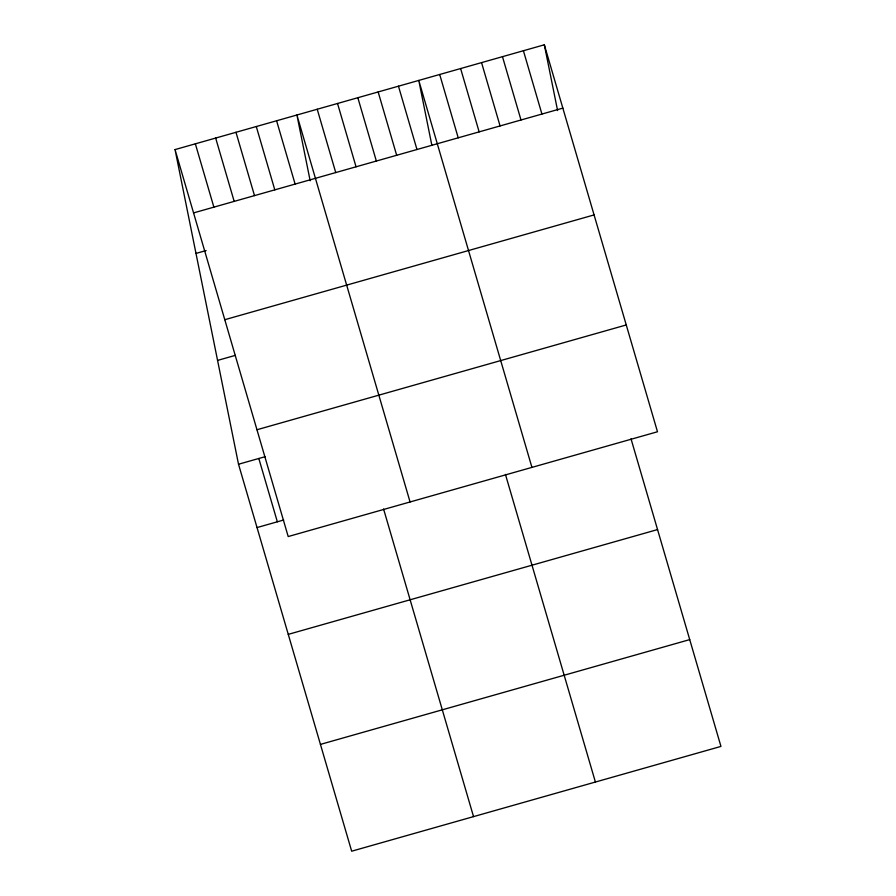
<?xml version="1.0" encoding="UTF-8"?>
<svg xmlns="http://www.w3.org/2000/svg" width="896" height="896" viewBox="0 0 896 896"><rect width="100%" height="100%" fill="white"/><g stroke="black" fill="none" stroke-linecap="round" stroke-linejoin="round"><path stroke-width="1.34" d="M175.045 149.587L544.331 44.8L657.485 431.76L288.198 536.547L175.045 149.587L238.515 464.24L351.669 851.2L720.955 746.413L631.008 438.794M193.558 212.912L562.845 108.125M195.989 253.422L206.147 250.544M224.795 319.704L594.082 214.917M217.571 360.405L235.346 355.365M256.973 429.744L626.259 324.957M238.515 464.24L265.171 456.68M257.029 527.565L283.685 520.005M288.266 634.368L657.552 529.581M320.432 744.397L689.73 639.61M523.41 50.736L541.923 114.061M502.477 56.672L521.002 119.997M481.555 62.619L500.069 125.933M460.622 68.555L479.147 131.869M439.701 74.491L458.214 137.816M531.933 467.387L418.779 80.427L431.805 145.04M398.462 86.195L416.976 149.509M505.445 474.421L595.403 782.04M378.157 91.952L396.67 155.277M357.84 97.72L376.354 161.045M337.534 103.477L356.048 166.802M317.218 109.245L335.742 172.57M410.066 501.962L296.912 115.002L310.173 180.768M276.595 120.77L295.12 184.094M383.578 509.006L473.536 816.626M256.29 126.538L274.803 189.851M235.973 132.294L254.498 195.619M215.667 138.062L234.181 201.387M195.35 143.819L213.875 207.144M258.821 458.483L277.346 521.797M544.331 44.8L557.592 110.566"/></g></svg>
